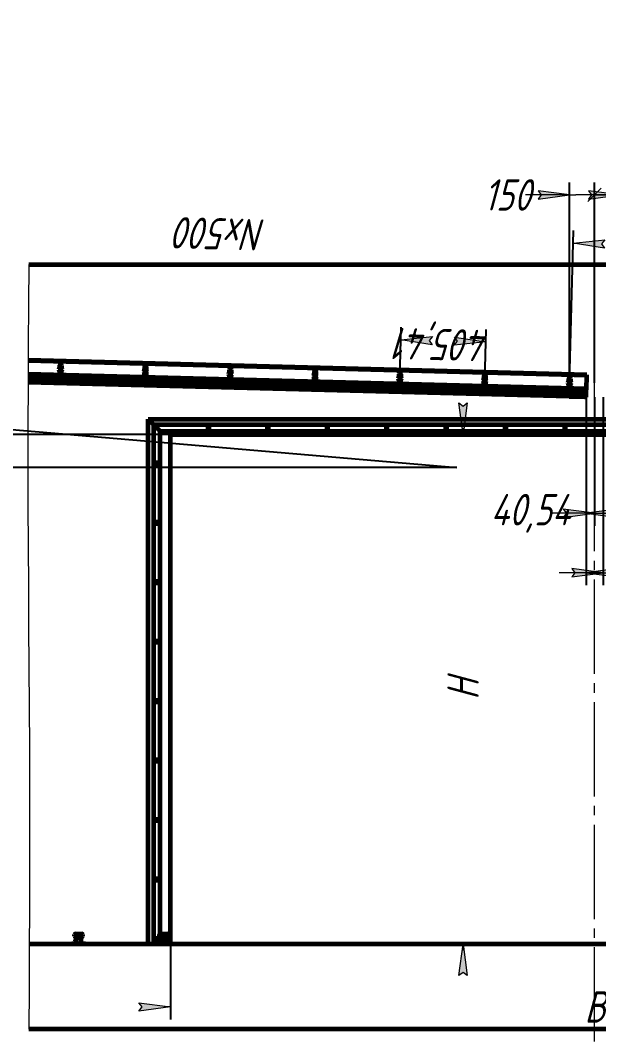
# Model space of a CAD drawing. Header units: millimetres. Extents: x 0 to 3360, y 0 to 297.
# Drawn here: x 1769.1 to 1861.2, y 134.5 to 297 of the extents above; entities that cross this region are included whole.
import ezdxf

# ---------------------------------------------------------------- set-up
doc = ezdxf.new("R2010")
doc.units = ezdxf.units.MM
for name, pattern in [('K5LT_AXLED', [19.5, 15, -1.5, 1.5, -1.5]), ('K5LT_BASIC', [0]), ('K5LT_THIN', [0]), ('K5LT_THIN_INCLUDED_TO_HATCHING', [0])]:
    doc.linetypes.add(name, pattern=pattern)
doc.layers.add('Системный слой', color=7, linetype='Continuous')
doc.styles.add('KDIMTEXTSTYLE', font='GOST_AU.SHX', dxfattribs={"width": 0.96, "oblique": 15, "height": 5})
doc.dimstyles.new('KDIMSTYLE (0.03)', dxfattribs={"dimtxt": 5, "dimasz": 1, "dimexe": 2, "dimexo": 0, "dimgap": 1, "dimtad": 1, "dimlfac": 30, "dimtxsty": 'KDIMTEXTSTYLE', "dimsah": 1, "dimcen": 0, "dimdle": 1, "dimadec": 0, "dimazin": 0, "dimtfac": 0.667, "dimtmove": 0, "dimatfit": 3, "dimfxl": 1, "dimtvp": 1, "dimtolj": 1, "dimtzin": 0, "dimarcsym": 0})

# ---------------------------------------------------------------- blocks, each defined once
blk = doc.blocks.new('U185')
at = {"layer": 'Системный слой', "color": 5, "linetype": 'K5LT_BASIC', "lineweight": 60, "true_color": 0x0000ff}
blk.add_line((1770.419866152117, 258.1681799899687), (1949.927438014243, 258.1681799899687), dxfattribs=at)
blk = doc.blocks.new('U186')
at = {"layer": 'Системный слой', "color": 5, "linetype": 'K5LT_BASIC', "lineweight": 60, "true_color": 0x0000ff}
blk.add_line((1949.927438011795, 136.5465583683471), (1770.419866149668, 136.5465583683471), dxfattribs=at)
blk = doc.blocks.new('U187')
at = {"layer": 'Системный слой', "color": 5, "linetype": 'K5LT_BASIC', "lineweight": 60, "true_color": 0x0000ff}
blk.add_line((1950.013787385015, 150.0600718818606), (1770.506215522889, 150.0600718818606), dxfattribs=at)
blk = doc.blocks.new('U188')
at = {"layer": 'Системный слой', "color": 5, "linetype": 'K5LT_BASIC', "lineweight": 60, "true_color": 0x0000ff}
for p, q in [((1765.328347858392, 243.556484223822), (1743.792208711975, 244.1204278744132)), ((1859.267469501818, 240.4913373669124), (1770.324883161978, 242.8203809569681))]:
    blk.add_line(p, q, dxfattribs=at)
blk = doc.blocks.new('U189')
at = {"layer": 'Системный слой', "color": 5, "linetype": 'K5LT_BASIC', "lineweight": 60, "true_color": 0x0000ff}
for p, q in [((1765.328856813998, 243.6646160631062), (1743.795038652333, 244.2284989365727)), ((1859.270299442176, 240.599408429072), (1770.325392117584, 242.9285127962523))]:
    blk.add_line(p, q, dxfattribs=at)
blk = doc.blocks.new('U190')
at = {"layer": 'Системный слой', "color": 5, "linetype": 'K5LT_BASIC', "lineweight": 60, "true_color": 0x0000ff}
for p, q in [((1765.315242251531, 240.7720893622544), (1743.719337747767, 241.3375980238057)), ((1859.19459853761, 237.7085075163048), (1770.311777555117, 240.0359860954005))]:
    blk.add_line(p, q, dxfattribs=at)
blk = doc.blocks.new('U191')
at = {"layer": 'Системный слой', "color": 5, "linetype": 'K5LT_BASIC', "lineweight": 60, "true_color": 0x0000ff}
for p, q in [((1765.31842322407, 241.4479133577805), (1743.737024875002, 242.0130421623026)), ((1859.212285664845, 238.3839516548018), (1770.314958527656, 240.7118100909266))]:
    blk.add_line(p, q, dxfattribs=at)
blk = doc.blocks.new('U192')
at = {"layer": 'Системный слой', "color": 5, "linetype": 'K5LT_BASIC', "lineweight": 60, "true_color": 0x0000ff}
for p, q in [((1765.312315756795, 240.1503312863704), (1743.70306559071, 240.7161894163884)), ((1856.476549826566, 237.1578474178277), (1770.308851060381, 239.4142280195164))]:
    blk.add_line(p, q, dxfattribs=at)
blk = doc.blocks.new('U201')
at = {"layer": 'Системный слой', "color": 5, "linetype": 'K5LT_BASIC', "lineweight": 60, "true_color": 0x0000ff}
for start, end in [(0, 180), (180, 0)]:
    blk.add_arc((1802.497971296503, 240.7477477225921), 0.2851351351351352, start, end, dxfattribs=at)
blk = doc.blocks.new('U202')
at = {"layer": 'Системный слой', "color": 5, "linetype": 'K5LT_BASIC', "lineweight": 60, "true_color": 0x0000ff}
for start, end in [(0, 180), (180, 0)]:
    blk.add_arc((1802.497971296503, 240.7477477225921), 0.1131919238851351, start, end, dxfattribs=at)
blk = doc.blocks.new('U203')
at = {"layer": 'Системный слой', "color": 5, "linetype": 'K5LT_BASIC', "lineweight": 60, "true_color": 0x0000ff}
for start, end in [(0, 180), (180, 0)]:
    blk.add_arc((1802.497971296503, 240.7477477225921), 0.2027027027027027, start, end, dxfattribs=at)
blk = doc.blocks.new('U204')
at = {"layer": 'Системный слой', "color": 5, "linetype": 'K5LT_BASIC', "lineweight": 60, "true_color": 0x0000ff}
for start, end in [(0, 180), (180, 0)]:
    blk.add_arc((1802.497971296503, 240.7477477225921), 0.145945945945946, start, end, dxfattribs=at)
blk = doc.blocks.new('U200')
at = {"layer": 'Системный слой', "color": 30, "linetype": 'K5LT_AXLED', "lineweight": 18, "true_color": 0xff8000}
for p, q in [((1802.131880573437, 240.7573341455535), (1802.864062019568, 240.7381612996307)), ((1802.488384873541, 240.3816569995266), (1802.507557719464, 241.1138384456573))]:
    blk.add_line(p, q, dxfattribs=at)
at = {"layer": 'Системный слой', "color": 5, "linetype": 'K5LT_BASIC', "lineweight": 60, "true_color": 0x0000ff}
for p, q in [((1802.263990583392, 240.7538747231943), (1802.386287078118, 240.9534444644423)), ((1802.375674801777, 240.5481779813441), (1802.263990583392, 240.7538747231942)), ((1802.609655514887, 240.5420509807419), (1802.375674801777, 240.5481779813441)), ((1802.386287078118, 240.9534444644423), (1802.620267791228, 240.9473174638401)), ((1802.731952009613, 240.7416207219899), (1802.609655514887, 240.5420509807419)), ((1802.620267791228, 240.9473174638401), (1802.731952009613, 240.7416207219899))]:
    blk.add_line(p, q, dxfattribs=at)
at = {"layer": 'Системный слой', "color": 7, "linetype": 'K5LT_THIN', "lineweight": 18}
blk.add_arc((1802.497971296503, 240.7477477225921), 0.1351351351351351, 176.5000000000016, 86.49999999999636, dxfattribs=at)
at = {"layer": 'Системный слой'}
for name in ['U201', 'U203', 'U204', 'U202']:
    blk.add_blockref(name, (0, 0), dxfattribs=at)
blk = doc.blocks.new('U206')
at = {"layer": 'Системный слой', "color": 5, "linetype": 'K5LT_BASIC', "lineweight": 60, "true_color": 0x0000ff}
for start, end in [(0, 180), (180, 0)]:
    blk.add_arc((1816.006854066442, 240.3940051778911), 0.2851351351351352, start, end, dxfattribs=at)
blk = doc.blocks.new('U207')
at = {"layer": 'Системный слой', "color": 5, "linetype": 'K5LT_BASIC', "lineweight": 60, "true_color": 0x0000ff}
for start, end in [(0, 180), (180, 0)]:
    blk.add_arc((1816.006854066443, 240.3940051778911), 0.1131919238851351, start, end, dxfattribs=at)
blk = doc.blocks.new('U208')
at = {"layer": 'Системный слой', "color": 5, "linetype": 'K5LT_BASIC', "lineweight": 60, "true_color": 0x0000ff}
for start, end in [(0, 180), (180, 0)]:
    blk.add_arc((1816.006854066443, 240.3940051778911), 0.2027027027027027, start, end, dxfattribs=at)
blk = doc.blocks.new('U209')
at = {"layer": 'Системный слой', "color": 5, "linetype": 'K5LT_BASIC', "lineweight": 60, "true_color": 0x0000ff}
for start, end in [(0, 180), (180, 0)]:
    blk.add_arc((1816.006854066443, 240.3940051778911), 0.145945945945946, start, end, dxfattribs=at)
blk = doc.blocks.new('U205')
at = {"layer": 'Системный слой', "color": 5, "linetype": 'K5LT_BASIC', "lineweight": 60, "true_color": 0x0000ff}
for p, q in [((1815.772873353332, 240.4001321784933), (1815.895169848058, 240.5997019197414)), ((1815.895169848058, 240.5997019197414), (1816.129150561168, 240.5935749191391)), ((1816.129150561168, 240.5935749191391), (1816.240834779553, 240.3878781772889)), ((1815.884557571717, 240.1944354366431), (1815.772873353332, 240.4001321784933)), ((1816.118538284827, 240.1883084360408), (1815.884557571717, 240.1944354366431)), ((1816.240834779553, 240.3878781772889), (1816.118538284827, 240.1883084360408))]:
    blk.add_line(p, q, dxfattribs=at)
at = {"layer": 'Системный слой', "color": 30, "linetype": 'K5LT_AXLED', "lineweight": 18, "true_color": 0xff8000}
for p, q in [((1815.997267643481, 240.0279144548257), (1816.016440489404, 240.7600959009564)), ((1815.640763343377, 240.4035916008525), (1816.372944789508, 240.3844187549296))]:
    blk.add_line(p, q, dxfattribs=at)
at = {"layer": 'Системный слой', "color": 7, "linetype": 'K5LT_THIN', "lineweight": 18}
blk.add_arc((1816.006854066443, 240.3940051778911), 0.1351351351351351, 176.5000000000016, 86.49999999999636, dxfattribs=at)
at = {"layer": 'Системный слой'}
for name in ['U206', 'U208', 'U209', 'U207']:
    blk.add_blockref(name, (0, 0), dxfattribs=at)
blk = doc.blocks.new('U211')
at = {"layer": 'Системный слой', "color": 5, "linetype": 'K5LT_BASIC', "lineweight": 60, "true_color": 0x0000ff}
for start, end in [(0, 180), (180, 0)]:
    blk.add_arc((1829.515736836383, 240.0402626331901), 0.2851351351351352, start, end, dxfattribs=at)
blk = doc.blocks.new('U212')
at = {"layer": 'Системный слой', "color": 5, "linetype": 'K5LT_BASIC', "lineweight": 60, "true_color": 0x0000ff}
for start, end in [(0, 180), (180, 0)]:
    blk.add_arc((1829.515736836383, 240.0402626331901), 0.1131919238851351, start, end, dxfattribs=at)
blk = doc.blocks.new('U213')
at = {"layer": 'Системный слой', "color": 5, "linetype": 'K5LT_BASIC', "lineweight": 60, "true_color": 0x0000ff}
for start, end in [(0, 180), (180, 0)]:
    blk.add_arc((1829.515736836383, 240.0402626331901), 0.2027027027027027, start, end, dxfattribs=at)
blk = doc.blocks.new('U214')
at = {"layer": 'Системный слой', "color": 5, "linetype": 'K5LT_BASIC', "lineweight": 60, "true_color": 0x0000ff}
for start, end in [(0, 180), (180, 0)]:
    blk.add_arc((1829.515736836383, 240.0402626331901), 0.145945945945946, start, end, dxfattribs=at)
blk = doc.blocks.new('U210')
at = {"layer": 'Системный слой', "color": 30, "linetype": 'K5LT_AXLED', "lineweight": 18, "true_color": 0xff8000}
for p, q in [((1829.149646113317, 240.0498490561515), (1829.881827559448, 240.0306762102287)), ((1829.506150413421, 239.6741719101247), (1829.525323259344, 240.4063533562553))]:
    blk.add_line(p, q, dxfattribs=at)
at = {"layer": 'Системный слой', "color": 5, "linetype": 'K5LT_BASIC', "lineweight": 60, "true_color": 0x0000ff}
for p, q in [((1829.281756123272, 240.0463896337923), (1829.404052617998, 240.2459593750403)), ((1829.393440341657, 239.8406928919421), (1829.281756123272, 240.0463896337923)), ((1829.627421054767, 239.8345658913399), (1829.393440341657, 239.8406928919421)), ((1829.404052617998, 240.2459593750403), (1829.638033331108, 240.2398323744382)), ((1829.749717549493, 240.0341356325879), (1829.627421054767, 239.8345658913398)), ((1829.638033331108, 240.2398323744382), (1829.749717549493, 240.034135632588))]:
    blk.add_line(p, q, dxfattribs=at)
at = {"layer": 'Системный слой', "color": 7, "linetype": 'K5LT_THIN', "lineweight": 18}
blk.add_arc((1829.515736836383, 240.0402626331901), 0.1351351351351351, 176.5000000000016, 86.49999999999636, dxfattribs=at)
at = {"layer": 'Системный слой'}
for name in ['U211', 'U213', 'U214', 'U212']:
    blk.add_blockref(name, (0, 0), dxfattribs=at)
blk = doc.blocks.new('U216')
at = {"layer": 'Системный слой', "color": 5, "linetype": 'K5LT_BASIC', "lineweight": 60, "true_color": 0x0000ff}
for start, end in [(0, 180), (180, 0)]:
    blk.add_arc((1843.024619606323, 239.6865200884892), 0.2851351351351352, start, end, dxfattribs=at)
blk = doc.blocks.new('U217')
at = {"layer": 'Системный слой', "color": 5, "linetype": 'K5LT_BASIC', "lineweight": 60, "true_color": 0x0000ff}
for start, end in [(0, 180), (180, 0)]:
    blk.add_arc((1843.024619606323, 239.6865200884892), 0.1131919238851351, start, end, dxfattribs=at)
blk = doc.blocks.new('U218')
at = {"layer": 'Системный слой', "color": 5, "linetype": 'K5LT_BASIC', "lineweight": 60, "true_color": 0x0000ff}
for start, end in [(0, 180), (180, 0)]:
    blk.add_arc((1843.024619606323, 239.6865200884892), 0.2027027027027027, start, end, dxfattribs=at)
blk = doc.blocks.new('U219')
at = {"layer": 'Системный слой', "color": 5, "linetype": 'K5LT_BASIC', "lineweight": 60, "true_color": 0x0000ff}
for start, end in [(0, 180), (180, 0)]:
    blk.add_arc((1843.024619606323, 239.6865200884892), 0.145945945945946, start, end, dxfattribs=at)
blk = doc.blocks.new('U215')
at = {"layer": 'Системный слой', "color": 30, "linetype": 'K5LT_AXLED', "lineweight": 18, "true_color": 0xff8000}
for p, q in [((1842.658528883257, 239.6961065114505), (1843.390710329388, 239.6769336655278)), ((1843.015033183361, 239.3204293654236), (1843.034206029284, 240.0526108115544))]:
    blk.add_line(p, q, dxfattribs=at)
at = {"layer": 'Системный слой', "color": 5, "linetype": 'K5LT_BASIC', "lineweight": 60, "true_color": 0x0000ff}
for p, q in [((1842.790638893212, 239.6926470890913), (1842.912935387938, 239.8922168303394)), ((1842.902323111597, 239.4869503472411), (1842.790638893212, 239.6926470890913)), ((1843.136303824707, 239.4808233466389), (1842.902323111597, 239.4869503472411)), ((1842.912935387938, 239.8922168303394), (1843.146916101048, 239.8860898297371)), ((1843.258600319433, 239.6803930878869), (1843.136303824707, 239.4808233466388)), ((1843.146916101048, 239.8860898297371), (1843.258600319433, 239.680393087887))]:
    blk.add_line(p, q, dxfattribs=at)
at = {"layer": 'Системный слой', "color": 7, "linetype": 'K5LT_THIN', "lineweight": 18}
blk.add_arc((1843.024619606323, 239.6865200884891), 0.1351351351351351, 176.5000000000016, 86.49999999999636, dxfattribs=at)
at = {"layer": 'Системный слой'}
for name in ['U216', 'U218', 'U219', 'U217']:
    blk.add_blockref(name, (0, 0), dxfattribs=at)
blk = doc.blocks.new('U221')
at = {"layer": 'Системный слой', "color": 5, "linetype": 'K5LT_BASIC', "lineweight": 60, "true_color": 0x0000ff}
for start, end in [(0, 180), (180, 0)]:
    blk.add_arc((1856.533502376263, 239.3327775437882), 0.2851351351351352, start, end, dxfattribs=at)
blk = doc.blocks.new('U222')
at = {"layer": 'Системный слой', "color": 5, "linetype": 'K5LT_BASIC', "lineweight": 60, "true_color": 0x0000ff}
for start, end in [(0, 180), (180, 0)]:
    blk.add_arc((1856.533502376263, 239.3327775437882), 0.1131919238851351, start, end, dxfattribs=at)
blk = doc.blocks.new('U223')
at = {"layer": 'Системный слой', "color": 5, "linetype": 'K5LT_BASIC', "lineweight": 60, "true_color": 0x0000ff}
for start, end in [(0, 180), (180, 0)]:
    blk.add_arc((1856.533502376263, 239.3327775437882), 0.2027027027027027, start, end, dxfattribs=at)
blk = doc.blocks.new('U224')
at = {"layer": 'Системный слой', "color": 5, "linetype": 'K5LT_BASIC', "lineweight": 60, "true_color": 0x0000ff}
for start, end in [(0, 180), (180, 0)]:
    blk.add_arc((1856.533502376262, 239.3327775437882), 0.145945945945946, start, end, dxfattribs=at)
blk = doc.blocks.new('U220')
at = {"layer": 'Системный слой', "color": 30, "linetype": 'K5LT_AXLED', "lineweight": 18, "true_color": 0xff8000}
for p, q in [((1856.167411653197, 239.3423639667495), (1856.899593099328, 239.3231911208268)), ((1856.523915953301, 238.9666868207227), (1856.543088799224, 239.6988682668534))]:
    blk.add_line(p, q, dxfattribs=at)
at = {"layer": 'Системный слой', "color": 5, "linetype": 'K5LT_BASIC', "lineweight": 60, "true_color": 0x0000ff}
for p, q in [((1856.299521663152, 239.3389045443903), (1856.421818157878, 239.5384742856384)), ((1856.411205881537, 239.1332078025402), (1856.299521663152, 239.3389045443903)), ((1856.645186594647, 239.1270808019379), (1856.411205881537, 239.1332078025401)), ((1856.421818157878, 239.5384742856383), (1856.655798870988, 239.5323472850361)), ((1856.767483089373, 239.326650543186), (1856.645186594647, 239.127080801938)), ((1856.655798870988, 239.5323472850361), (1856.767483089373, 239.3266505431859))]:
    blk.add_line(p, q, dxfattribs=at)
at = {"layer": 'Системный слой', "color": 7, "linetype": 'K5LT_THIN', "lineweight": 18}
blk.add_arc((1856.533502376263, 239.3327775437882), 0.1351351351351351, 176.5000000000016, 86.49999999999636, dxfattribs=at)
at = {"layer": 'Системный слой'}
for name in ['U221', 'U223', 'U224', 'U222']:
    blk.add_blockref(name, (0, 0), dxfattribs=at)
blk = doc.blocks.new('U226')
at = {"layer": 'Системный слой', "color": 5, "linetype": 'K5LT_BASIC', "lineweight": 60, "true_color": 0x0000ff}
for start, end in [(0, 180), (180, 0)]:
    blk.add_arc((1775.480205756623, 241.4552328119941), 0.2851351351351352, start, end, dxfattribs=at)
blk = doc.blocks.new('U227')
at = {"layer": 'Системный слой', "color": 5, "linetype": 'K5LT_BASIC', "lineweight": 60, "true_color": 0x0000ff}
for start, end in [(0, 180), (180, 0)]:
    blk.add_arc((1775.480205756623, 241.4552328119941), 0.1131919238851351, start, end, dxfattribs=at)
blk = doc.blocks.new('U228')
at = {"layer": 'Системный слой', "color": 5, "linetype": 'K5LT_BASIC', "lineweight": 60, "true_color": 0x0000ff}
for start, end in [(0, 180), (180, 0)]:
    blk.add_arc((1775.480205756623, 241.4552328119941), 0.2027027027027027, start, end, dxfattribs=at)
blk = doc.blocks.new('U229')
at = {"layer": 'Системный слой', "color": 5, "linetype": 'K5LT_BASIC', "lineweight": 60, "true_color": 0x0000ff}
for start, end in [(0, 180), (180, 0)]:
    blk.add_arc((1775.480205756623, 241.4552328119941), 0.145945945945946, start, end, dxfattribs=at)
blk = doc.blocks.new('U225')
at = {"layer": 'Системный слой', "color": 30, "linetype": 'K5LT_AXLED', "lineweight": 18, "true_color": 0xff8000}
for p, q in [((1775.114115033557, 241.4648192349555), (1775.846296479688, 241.4456463890328)), ((1775.470619333661, 241.0891420889286), (1775.489792179584, 241.8213235350594))]:
    blk.add_line(p, q, dxfattribs=at)
at = {"layer": 'Системный слой', "color": 5, "linetype": 'K5LT_BASIC', "lineweight": 60, "true_color": 0x0000ff}
for p, q in [((1775.246225043513, 241.4613598125962), (1775.368521538238, 241.6609295538442)), ((1775.357909261897, 241.2556630707461), (1775.246225043512, 241.4613598125962)), ((1775.591889975007, 241.2495360701439), (1775.357909261897, 241.2556630707461)), ((1775.368521538238, 241.6609295538443), (1775.602502251348, 241.6548025532421)), ((1775.714186469733, 241.4491058113919), (1775.591889975007, 241.2495360701439)), ((1775.602502251348, 241.654802553242), (1775.714186469733, 241.4491058113919))]:
    blk.add_line(p, q, dxfattribs=at)
at = {"layer": 'Системный слой', "color": 7, "linetype": 'K5LT_THIN', "lineweight": 18}
blk.add_arc((1775.480205756623, 241.4552328119941), 0.1351351351351351, 176.5000000000016, 86.49999999999636, dxfattribs=at)
at = {"layer": 'Системный слой'}
for name in ['U226', 'U228', 'U229', 'U227']:
    blk.add_blockref(name, (0, 0), dxfattribs=at)
blk = doc.blocks.new('U231')
at = {"layer": 'Системный слой', "color": 5, "linetype": 'K5LT_BASIC', "lineweight": 60, "true_color": 0x0000ff}
for start, end in [(0, 180), (180, 0)]:
    blk.add_arc((1788.989088526563, 241.101490267293), 0.2851351351351352, start, end, dxfattribs=at)
blk = doc.blocks.new('U232')
at = {"layer": 'Системный слой', "color": 5, "linetype": 'K5LT_BASIC', "lineweight": 60, "true_color": 0x0000ff}
for start, end in [(0, 180), (180, 0)]:
    blk.add_arc((1788.989088526563, 241.101490267293), 0.1131919238851351, start, end, dxfattribs=at)
blk = doc.blocks.new('U233')
at = {"layer": 'Системный слой', "color": 5, "linetype": 'K5LT_BASIC', "lineweight": 60, "true_color": 0x0000ff}
for start, end in [(0, 180), (180, 0)]:
    blk.add_arc((1788.989088526563, 241.101490267293), 0.2027027027027027, start, end, dxfattribs=at)
blk = doc.blocks.new('U234')
at = {"layer": 'Системный слой', "color": 5, "linetype": 'K5LT_BASIC', "lineweight": 60, "true_color": 0x0000ff}
for start, end in [(0, 180), (180, 0)]:
    blk.add_arc((1788.989088526563, 241.101490267293), 0.145945945945946, start, end, dxfattribs=at)
blk = doc.blocks.new('U230')
at = {"layer": 'Системный слой', "color": 30, "linetype": 'K5LT_AXLED', "lineweight": 18, "true_color": 0xff8000}
for p, q in [((1788.622997803497, 241.1110766902545), (1789.355179249628, 241.0919038443317)), ((1788.979502103601, 240.7353995442276), (1788.998674949524, 241.4675809903584))]:
    blk.add_line(p, q, dxfattribs=at)
at = {"layer": 'Системный слой', "color": 5, "linetype": 'K5LT_BASIC', "lineweight": 60, "true_color": 0x0000ff}
for p, q in [((1788.755107813452, 241.1076172678953), (1788.877404308178, 241.3071870091434)), ((1788.866792031837, 240.9019205260451), (1788.755107813452, 241.1076172678953)), ((1789.100772744947, 240.8957935254429), (1788.866792031837, 240.901920526045)), ((1788.877404308178, 241.3071870091433), (1789.111385021288, 241.3010600085411)), ((1789.223069239673, 241.0953632666909), (1789.100772744947, 240.8957935254429)), ((1789.111385021288, 241.3010600085411), (1789.223069239673, 241.0953632666909))]:
    blk.add_line(p, q, dxfattribs=at)
at = {"layer": 'Системный слой', "color": 7, "linetype": 'K5LT_THIN', "lineweight": 18}
blk.add_arc((1788.989088526563, 241.101490267293), 0.1351351351351351, 176.5000000000016, 86.49999999999636, dxfattribs=at)
at = {"layer": 'Системный слой'}
for name in ['U231', 'U233', 'U234', 'U232']:
    blk.add_blockref(name, (0, 0), dxfattribs=at)
blk = doc.blocks.new('KDIMARROW_01')
at = {"layer": 'Системный слой'}
blk.add_hatch(color=0, dxfattribs=at).paths.add_polyline_path([(0, 0), (-5, 0.658262491226197), (-4.5, 5.51091059616309e-16), (-5, -0.6582624912261956)])
at = {"layer": 'Системный слой', "color": 0, "linetype": 'K5LT_THIN', "lineweight": 18}
for p, q in [((-4.5, 5.51091059616309e-16), (-5, 0.658262491226197)), ((-5, 0.658262491226197), (0, 0)), ((0, 0), (-5, -0.6582624912261956)), ((-5, -0.6582624912261956), (-4.5, 5.51091059616309e-16)), ((0, 0), (-1, 0))]:
    blk.add_line(p, q, dxfattribs=at)
blk = doc.blocks.new('KDIMARROW_02')
at = {"layer": 'Системный слой'}
blk.add_hatch(color=0, dxfattribs=at).paths.add_polyline_path([(4.5, -5.51091059616309e-16), (5, 0.6582624912261956), (0, 0), (5, -0.658262491226197)])
at = {"layer": 'Системный слой', "color": 0, "linetype": 'K5LT_THIN', "lineweight": 18}
for p, q in [((0, 0), (-1, 0)), ((5, 0.6582624912261956), (0, 0)), ((0, 0), (5, -0.658262491226197)), ((0, 0), (7, -8.572527594031472e-16)), ((4.5, -5.51091059616309e-16), (5, 0.6582624912261956)), ((5, -0.658262491226197), (4.5, -5.51091059616309e-16))]:
    blk.add_line(p, q, dxfattribs=at)
blk = doc.blocks.new('KDIMARROW_03')
at = {"layer": 'Системный слой', "color": 0, "linetype": 'K5LT_THIN', "lineweight": 18}
for p, q in [((-1.060500025749207, -1.060500025749206), (1.060500025749207, 1.060500025749206)), ((0, 0), (-1, 0)), ((0, 0), (2, -2.449293598294706e-16))]:
    blk.add_line(p, q, dxfattribs=at)
blk = doc.blocks.new('KDIMARROW_00')
at = {"layer": 'Системный слой', "color": 0, "linetype": 'K5LT_THIN', "lineweight": 18}
blk.add_line((0, 0), (-1, 0), dxfattribs=at)
blk = doc.blocks.new('U298')
at = {"layer": 'Системный слой', "color": 7, "linetype": 'K5LT_THIN_INCLUDED_TO_HATCHING', "lineweight": 18}
for p, q in [((1770.419866152117, 258.1681799899687), (1770.375987964106, 251.7670603479015)), ((1949.88355982623, 251.7670603477451), (1949.927438014243, 258.1681799899687)), ((1770.375987964106, 251.7670603479015), (1770.336864527153, 245.3659213490513)), ((1949.844436389278, 245.3659213488897), (1949.88355982623, 251.7670603477451)), ((1770.336864527153, 245.3659213490513), (1770.30673560674, 238.9647823502012)), ((1949.814307468865, 238.9647823500342), (1949.844436389278, 245.3659213488897)), ((1770.30673560674, 238.9647823502012), (1770.288866139921, 232.563643351351)), ((1949.796438002046, 232.5636433511788), (1949.814307468865, 238.9647823500342)), ((1770.288866139921, 232.563643351351), (1770.28519256131, 226.1625043525009)), ((1949.792764423436, 226.1625043523233), (1949.796438002046, 232.5636433511788)), ((1770.28519256131, 226.1625043525009), (1770.296112960277, 219.7613653536507)), ((1949.803684822403, 219.7613653534679), (1949.792764423436, 226.1625043523233)), ((1770.296112960277, 219.7613653536507), (1770.320443941773, 213.3602263548006)), ((1949.828015803899, 213.3602263546125), (1949.803684822403, 219.7613653534679)), ((1770.320443941773, 213.3602263548006), (1770.355548865586, 206.9590873559504)), ((1949.863120727713, 206.959087355757), (1949.828015803899, 213.3602263546125)), ((1770.355548865586, 206.9590873559504), (1770.397623567314, 200.5579483571003)), ((1949.905195429441, 200.5579483569015), (1949.863120727713, 206.959087355757)), ((1770.397623567314, 200.5579483571003), (1770.44210859873, 194.1568093582501)), ((1949.949680460856, 194.1568093580461), (1949.905195429441, 200.5579483569015)), ((1770.44210859873, 194.1568093582501), (1770.484183314902, 187.7556703594)), ((1949.991755177029, 187.7556703591906), (1949.949680460856, 194.1568093580461)), ((1770.484183314902, 187.7556703594), (1770.51928826604, 181.3545313605498)), ((1950.026860128166, 181.3545313603352), (1949.991755177029, 187.7556703591906)), ((1770.51928826604, 181.3545313605498), (1770.543619284777, 174.9533923616997)), ((1950.051191146903, 174.9533923614798), (1950.026860128166, 181.3545313603352)), ((1770.543619284777, 174.9533923616997), (1770.554539726868, 168.5522533628495)), ((1950.062111588994, 168.5522533626243), (1950.051191146903, 174.9533923614798)), ((1770.554539726868, 168.5522533628495), (1770.550866192591, 162.1511143639994)), ((1950.058438054716, 162.1511143637688), (1950.062111588994, 168.5522533626243)), ((1770.550866192591, 162.1511143639994), (1770.53299676651, 155.7499753651492)), ((1950.040568628636, 155.7499753649134), (1950.058438054716, 162.1511143637688)), ((1770.53299676651, 155.7499753651492), (1770.502867878826, 149.3488363662991)), ((1950.010439740951, 149.348836366058), (1950.040568628636, 155.7499753649134)), ((1770.502867878826, 149.3488363662991), (1770.463744463046, 142.9476973674489)), ((1949.971316325171, 142.9476973672025), (1950.010439740951, 149.348836366058)), ((1770.463744463046, 142.9476973674489), (1770.41986614967, 136.5465583685988)), ((1949.927438011795, 136.546558368347), (1949.971316325171, 142.9476973672025))]:
    blk.add_line(p, q, dxfattribs=at)

msp = doc.modelspace()

# ---------------------------------------------------------------- linework, layer by layer
at = {"layer": 'Системный слой', "color": 5, "linetype": 'K5LT_BASIC', "lineweight": 60, "true_color": 0x0000ff}
for p, q in [((1775.322277407849, 242.1352756035722), (1775.310469328459, 241.6843432444118)), ((1775.661700280477, 241.6751459382494), (1775.673508359867, 242.12607829741)), ((1775.298711232769, 241.2353196857385), (1775.286903153379, 240.7843873265783)), ((1775.638134105397, 240.7751900204159), (1775.649942184787, 241.2261223795765)), ((1788.807594002709, 240.8815771410374), (1788.795785923319, 240.4306447818772)), ((1788.831160177789, 241.7815330588712), (1788.819352098399, 241.3306006997109)), ((1789.147016875337, 240.4214474757149), (1789.158824954727, 240.8723798348756)), ((1789.170583050417, 241.3214033935483), (1789.182391129807, 241.7723357527089)), ((1802.316476772648, 240.5278345963365), (1802.304668693258, 240.0769022371762)), ((1802.340042947729, 241.4277905141702), (1802.328234868339, 240.9768581550099)), ((1802.655899645277, 240.067704931014), (1802.667707724667, 240.5186372901746)), ((1802.679465820357, 240.9676608488473), (1802.691273899747, 241.418593208008)), ((1815.848925717669, 241.0740479694692), (1815.837117638279, 240.6231156103088)), ((1816.188348590297, 240.6139183041464), (1816.200156669687, 241.0648506633069)), ((1829.357808487609, 240.7203054247682), (1829.346000408219, 240.2693730656079)), ((1829.697231360237, 240.2601757594454), (1829.709039439627, 240.7111081186059)), ((1859.264639561461, 240.3832663047529), (1859.267469501818, 240.4913373669124)), ((1859.267469501818, 240.4913373669124), (1859.270299442176, 240.599408429072)), ((1815.825359542589, 240.1740920516355), (1815.813551463199, 239.7231596924751)), ((1816.164782415217, 239.713962386313), (1816.176590494607, 240.1648947454735)), ((1829.334242312529, 239.8203495069345), (1829.322434233139, 239.3694171477742)), ((1829.673665185157, 239.360219841612), (1829.685473264547, 239.8111522007726)), ((1842.843125082468, 239.4666069622336), (1842.831317003079, 239.0156746030733)), ((1842.866691257549, 240.3665628800672), (1842.854883178159, 239.9156305209068)), ((1843.182547955097, 239.006477296911), (1843.194356034487, 239.4574096560717)), ((1843.206114130177, 239.9064332147444), (1843.217922209567, 240.357365573905)), ((1856.352007852408, 239.1128644175326), (1856.340199773018, 238.6619320583722)), ((1856.375574027488, 240.0128203353662), (1856.363765948098, 239.5618879762059)), ((1856.691430725037, 238.65273475221), (1856.703238804427, 239.1036671113706)), ((1856.714996900117, 239.5526906700435), (1856.726804979507, 240.003623029204)), ((1859.212285664845, 238.3839516548018), (1859.264639561461, 240.3832663047529)), ((1859.178326380554, 237.0870989088876), (1859.183986261269, 237.3032410332066)), ((1859.183986261269, 237.3032410332066), (1859.19459853761, 237.7085075163048)), ((1859.19459853761, 237.7085075163048), (1859.203442101227, 238.0462295855533)), ((1859.203442101227, 238.0462295855533), (1859.212285664845, 238.3839516548018)), ((1856.476549826566, 237.1578474178277), (1856.638656419805, 237.1536025072913)), ((1856.638656419805, 237.1536025072913), (1859.016219787315, 237.0913438194241)), ((1859.016219787315, 237.0913438194242), (1859.178326380554, 237.0870989088876)), ((1789.448596650808, 233.5735853953739), (1931.610758813003, 233.5735853953746)), ((1789.448596650824, 150.0600718818604), (1789.448596650808, 233.5735853953739)), ((1789.448596650809, 233.5735853953739), (1791.340488542701, 231.6816935046657)), ((1790.313461515673, 232.7087205310502), (1930.745893947264, 232.7087205301772)), ((1790.313461515689, 150.0600718818606), (1790.313461515673, 232.7087205310502)), ((1798.948596650824, 232.343855665638), (1798.948596650824, 231.9925043142867)), ((1799.137785840013, 231.9925043142867), (1799.137785840013, 232.343855665638)), ((1808.408056110283, 232.3438556656388), (1808.408056110283, 231.9925043142874)), ((1808.597245299473, 231.9925043142874), (1808.597245299473, 232.3438556656388)), ((1817.867515569743, 232.3438556656396), (1817.867515569743, 231.9925043142882)), ((1818.056704758932, 231.9925043142882), (1818.056704758932, 232.3438556656396)), ((1827.326975029202, 232.3438556656404), (1827.326975029202, 231.9925043142891)), ((1827.516164218392, 231.9925043142891), (1827.516164218392, 232.3438556656404)), ((1836.786434488662, 232.3438556656412), (1836.786434488662, 231.9925043142899)), ((1836.975623677851, 231.9925043142899), (1836.975623677851, 232.3438556656412)), ((1846.245893948122, 232.343855665642), (1846.245893948122, 231.9925043142906)), ((1846.435083137311, 231.9925043142906), (1846.435083137311, 232.343855665642)), ((1855.705353407581, 232.3438556656429), (1855.705353407581, 231.9925043142915)), ((1855.89454259677, 231.9925043142915), (1855.89454259677, 232.3438556656429)), ((1791.340488542701, 231.6816935046657), (1929.718866919205, 231.6816935027607)), ((1791.340488542716, 151.6952070169957), (1791.340488542701, 231.6816935046657)), ((1792.962110164337, 150.1681799899687), (1792.962110164337, 231.1411529629416)), ((1792.962110164337, 231.1411529629416), (1928.097245299473, 231.1411529629416)), ((1791.029677731891, 226.6411529629418), (1790.678326380539, 226.6411529629418)), ((1790.678326380539, 226.4519637737525), (1791.029677731891, 226.4519637737525)), ((1791.029677731892, 217.1816935034824), (1790.678326380541, 217.1816935034823)), ((1790.678326380541, 216.992504314293), (1791.029677731893, 216.9925043142931)), ((1791.029677731894, 207.7222340440229), (1790.678326380543, 207.7222340440228)), ((1790.678326380543, 207.5330448548335), (1791.029677731894, 207.5330448548336)), ((1791.029677731896, 198.2627745845635), (1790.678326380545, 198.2627745845634)), ((1790.678326380545, 198.0735853953741), (1791.029677731896, 198.0735853953742)), ((1791.029677731898, 188.803315125104), (1790.678326380546, 188.8033151251039)), ((1790.678326380546, 188.6141259359146), (1791.029677731898, 188.6141259359147)), ((1791.0296777319, 179.3438556656446), (1790.678326380548, 179.3438556656445)), ((1790.678326380548, 179.1546664764552), (1791.0296777319, 179.1546664764553)), ((1791.029677731901, 169.884396206185), (1790.67832638055, 169.8843962061849)), ((1790.67832638055, 169.6952070169957), (1791.029677731902, 169.6952070169958)), ((1791.029677731903, 160.4249367467255), (1790.678326380552, 160.4249367467255)), ((1790.678326380552, 160.2357475575363), (1791.029677731903, 160.2357475575363)), ((1777.718866921094, 151.3168286386173), (1777.718866921094, 151.6006124224011)), ((1777.813461515689, 151.6952070169957), (1778.921569623797, 151.6952070169957)), ((1777.813461515689, 151.2222340440227), (1778.921569623797, 151.2222340440227)), ((1777.989137191365, 151.1141259359146), (1778.745893948121, 151.1141259359146)), ((1777.989137191365, 150.7222340440227), (1777.989137191365, 151.1141259359146)), ((1778.110758812986, 151.2222340440227), (1778.110758812986, 151.1141259359146)), ((1778.6242723265, 151.2222340440227), (1778.6242723265, 151.1141259359146)), ((1778.745893948121, 150.1681799899687), (1778.745893948121, 151.1141259359146)), ((1779.016164218392, 151.3168286386173), (1779.016164218392, 151.6006124224011)), ((1791.232380434608, 151.3168286386173), (1791.232380434608, 151.6006124224011)), ((1791.326975029202, 151.6952070169957), (1792.435083137311, 151.6952070169957)), ((1791.326975029202, 151.2222340440227), (1792.435083137311, 151.2222340440227)), ((1791.340488542716, 150.7222340440227), (1791.340488542716, 151.2222340440227)), ((1791.502650704878, 151.1141259359146), (1792.259407461635, 151.1141259359146)), ((1791.502650704878, 150.7222340440227), (1791.502650704878, 151.1141259359146)), ((1791.6242723265, 151.2222340440227), (1791.6242723265, 151.1141259359146)), ((1792.137785840013, 151.2222340440227), (1792.137785840013, 151.1141259359146)), ((1792.259407461635, 150.1681799899687), (1792.259407461635, 151.1141259359146)), ((1792.529677731905, 151.3168286386173), (1792.529677731905, 151.6006124224011)), ((1777.286434488662, 150.1681799899687), (1779.448596650824, 150.1681799899687)), ((1777.286434488662, 150.0600718818606), (1777.286434488662, 150.1681799899687)), ((1777.786434488662, 150.7076052365262), (1777.801063296134, 150.7222340440227)), ((1777.786434488662, 150.7076052365262), (1777.786434488662, 150.6911597899488)), ((1777.786434488662, 150.6911597899488), (1777.801063296134, 150.7001325432953)), ((1777.786434488662, 150.6911597899488), (1777.786434488662, 150.6695966510078)), ((1777.786434488662, 150.6695966510078), (1777.801063296134, 150.6785694043542)), ((1777.786434488662, 150.6695966510078), (1777.786434488662, 150.5747006893571)), ((1777.786434488662, 150.5747006893571), (1777.801063296134, 150.5600718818606)), ((1777.801063296134, 150.7222340440227), (1777.801063296134, 150.7001325432953)), ((1777.801063296134, 150.7222340440227), (1777.989137191365, 150.7222340440227)), ((1777.801063296134, 150.7001325432953), (1777.840488542716, 150.7001325432953)), ((1777.801063296134, 150.6785694043542), (1777.801063296134, 150.5764635461183)), ((1777.801063296134, 150.6785694043542), (1777.840488542716, 150.6785694043542)), ((1777.801063296134, 150.5764635461182), (1777.801063296134, 150.5600718818605)), ((1777.801063296134, 150.5600718818606), (1777.989137191365, 150.5600718818606)), ((1777.840488542716, 150.7001325432953), (1777.840488542716, 150.6785694043542)), ((1777.989137191365, 150.5600718818606), (1777.989137191365, 150.7222340440227)), ((1777.989137191365, 150.1681799899687), (1777.989137191365, 150.5600718818606)), ((1779.448596650824, 150.0600718818606), (1779.448596650824, 150.1681799899687)), ((1791.029677731905, 150.9654772872661), (1790.678326380554, 150.965477287266)), ((1790.678326380554, 150.7762880980768), (1791.029677731905, 150.7762880980769)), ((1790.799948002175, 150.1681799899687), (1792.962110164338, 150.1681799899687)), ((1790.799948002175, 150.0600718818606), (1790.799948002175, 150.1681799899687)), ((1791.299948002175, 150.7076052365262), (1791.314576809647, 150.7222340440227)), ((1791.299948002175, 150.7076052365262), (1791.299948002175, 150.6911597899488)), ((1791.299948002175, 150.6911597899488), (1791.314576809647, 150.7001325432953)), ((1791.299948002175, 150.6911597899488), (1791.299948002175, 150.6695966510078)), ((1791.299948002175, 150.6695966510078), (1791.314576809647, 150.6785694043542)), ((1791.299948002175, 150.6695966510078), (1791.299948002175, 150.5747006893571)), ((1791.299948002175, 150.5747006893571), (1791.314576809647, 150.5600718818606)), ((1791.314576809647, 150.7222340440227), (1791.314576809647, 150.7001325432953)), ((1791.314576809647, 150.7222340440227), (1791.502650704878, 150.7222340440227)), ((1791.314576809647, 150.7001325432953), (1791.35400205623, 150.7001325432953)), ((1791.314576809647, 150.6785694043542), (1791.314576809647, 150.5764635461183)), ((1791.314576809647, 150.6785694043542), (1791.35400205623, 150.6785694043542)), ((1791.314576809647, 150.5764635461182), (1791.314576809647, 150.5600718818605)), ((1791.314576809647, 150.5600718818606), (1791.502650704878, 150.5600718818606)), ((1791.340488542716, 150.1681799899687), (1791.340488542716, 150.5600718818606)), ((1791.35400205623, 150.7001325432953), (1791.35400205623, 150.6785694043542)), ((1791.502650704878, 150.5600718818606), (1791.502650704878, 150.7222340440227)), ((1791.502650704878, 150.1681799899687), (1791.502650704878, 150.5600718818606)), ((1792.962110164337, 150.0600718818606), (1792.962110164337, 150.1681799899687))]:
    msp.add_line(p, q, dxfattribs=at)
at = {"layer": 'Системный слой', "color": 30, "linetype": 'K5LT_AXLED', "lineweight": 18, "true_color": 0xff8000}
msp.add_line((1860.529677731905, 134.5465583683471), (1860.529677731905, 242.599408429072), dxfattribs=at)
at = {"layer": 'Системный слой', "color": 7, "linetype": 'K5LT_THIN', "lineweight": 18}
for p, q in [((1777.786434488662, 150.7076052365262), (1777.801063296134, 150.7076052365362)), ((1777.786434488662, 150.5747006893571), (1777.801063296134, 150.5747006893471)), ((1777.801063296134, 150.7076052365362), (1778.070218272446, 150.7076052365362)), ((1777.801063296134, 150.5747006893471), (1778.070218272446, 150.5747006893471)), ((1791.299948002175, 150.7076052365262), (1791.314576809647, 150.7076052365362)), ((1791.299948002175, 150.5747006893571), (1791.314576809647, 150.5747006893471)), ((1791.314576809647, 150.7076052365362), (1791.583731785959, 150.7076052365362)), ((1791.314576809647, 150.5747006893471), (1791.583731785959, 150.5747006893471))]:
    msp.add_line(p, q, dxfattribs=at)
at = {"layer": 'Системный слой', "color": 5, "linetype": 'K5LT_BASIC', "lineweight": 60, "true_color": 0x0000ff}
for centre, radius, start, end in [((1775.497892883858, 242.1306769504911), 0.1756756756756757, 358.5, 178.5000000000001), ((1775.462518629388, 240.7797886734971), 0.1756756756756757, 178.5, 358.5), ((1789.006775653798, 241.77693440579), 0.1756756756756757, 358.5, 178.5000000000001), ((1802.515658423738, 241.423191861089), 0.1756756756756757, 358.5, 178.5000000000001), ((1816.024541193678, 241.0694493163881), 0.1756756756756757, 358.5, 178.5000000000001), ((1829.533423963618, 240.7157067716871), 0.1756756756756757, 358.5, 178.5000000000001), ((1843.042306733558, 240.3619642269861), 0.1756756756756757, 358.5, 178.5000000000001), ((1788.971401399328, 240.4260461287961), 0.1756756756756757, 178.5, 358.5), ((1802.480284169268, 240.0723035840951), 0.1756756756756757, 178.5, 358.5), ((1815.989166939208, 239.7185610393941), 0.1756756756756757, 178.5, 358.5), ((1829.498049709148, 239.3648184946931), 0.1756756756756757, 178.5, 358.5), ((1843.006932479087, 239.0110759499921), 0.1756756756756757, 178.5, 358.5), ((1856.551189503498, 240.0082216822852), 0.1756756756756757, 358.5, 178.5000000000001), ((1856.515815249028, 238.6573334052912), 0.1756756756756757, 178.5, 358.5), ((1799.043191245418, 232.343855665638), 0.0945945945945946, 0, 180), ((1808.502650704878, 232.3438556656388), 0.0945945945945946, 0, 180), ((1817.962110164337, 232.3438556656396), 0.0945945945945946, 0, 180), ((1827.421569623797, 232.3438556656404), 0.0945945945945946, 0, 180), ((1836.881029083257, 232.3438556656412), 0.0945945945945946, 0, 180), ((1846.340488542716, 232.343855665642), 0.0945945945945946, 0, 180), ((1855.799948002176, 232.3438556656429), 0.0945945945945946, 0, 180), ((1799.043191245418, 231.9925043142867), 0.09459459459459457, 180, 0), ((1808.502650704878, 231.9925043142874), 0.09459459459459457, 180, 0), ((1817.962110164337, 231.9925043142882), 0.09459459459459457, 180, 0), ((1827.421569623797, 231.9925043142891), 0.09459459459459457, 180, 0), ((1836.881029083257, 231.9925043142899), 0.09459459459459457, 180, 0), ((1846.340488542716, 231.9925043142906), 0.09459459459459457, 180, 0), ((1855.799948002176, 231.9925043142915), 0.09459459459459457, 180, 0), ((1790.678326380539, 226.5465583683471), 0.0945945945945946, 90, 270), ((1791.029677731891, 226.5465583683472), 0.09459459459459457, 270, 90), ((1790.678326380541, 217.0870989088876), 0.0945945945945946, 90, 270), ((1791.029677731893, 217.0870989088878), 0.09459459459459457, 270, 90), ((1790.678326380543, 207.6276394494281), 0.0945945945945946, 90, 270), ((1791.029677731894, 207.6276394494283), 0.09459459459459457, 270, 90), ((1790.678326380545, 198.1681799899687), 0.0945945945945946, 90, 270), ((1791.029677731896, 198.1681799899689), 0.09459459459459457, 270, 90), ((1790.678326380546, 188.7087205305092), 0.0945945945945946, 90, 270), ((1791.029677731898, 188.7087205305094), 0.09459459459459457, 270, 90), ((1790.678326380548, 179.2492610710498), 0.0945945945945946, 90, 270), ((1791.0296777319, 179.24926107105), 0.09459459459459457, 270, 90), ((1790.67832638055, 169.7898016115903), 0.0945945945945946, 90, 270), ((1791.029677731901, 169.7898016115904), 0.09459459459459457, 270, 90), ((1790.678326380552, 160.3303421521308), 0.0945945945945946, 90, 270), ((1791.029677731903, 160.330342152131), 0.09459459459459457, 270, 90), ((1777.813461515689, 151.6006124224011), 0.0945945945945946, 90, 180), ((1777.813461515689, 151.3168286386173), 0.0945945945945946, 180, 270), ((1778.921569623797, 151.6006124224011), 0.0945945945945946, 0, 90), ((1778.921569623797, 151.3168286386173), 0.0945945945945946, 270, 0), ((1791.326975029202, 151.6006124224011), 0.0945945945945946, 90, 180), ((1791.326975029202, 151.3168286386173), 0.0945945945945946, 180, 270), ((1792.435083137311, 151.6006124224011), 0.0945945945945946, 0, 90), ((1792.435083137311, 151.3168286386173), 0.0945945945945946, 270, 0), ((1790.678326380554, 150.8708826926714), 0.0945945945945946, 90, 270), ((1791.029677731905, 150.8708826926715), 0.09459459459459457, 270, 90)]:
    msp.add_arc(centre, radius, start, end, dxfattribs=at)

# ---------------------------------------------------------------- block references
at = {"layer": 'Системный слой'}
for name in ['U185', 'U298', 'U188', 'U189', 'U192', 'U190', 'U191', 'U225', 'U230', 'U200', 'U205', 'U210', 'U215', 'U220', 'U187', 'U186']:
    msp.add_blockref(name, (0, 0), dxfattribs=at)

# ---------------------------------------------------------------- dimensions: what is measured, and where the dimension line sits
at = {"layer": 'Системный слой', "color": 7}
for base, p1, p2, location, text, override in [((1860.529677731905, 269.2392206595273), (1856.533502376263, 239.3327775437882), (1860.529677731905, 239.3327775437882), (1846.588606631939, 269.2392206595273), '\\H5.0;\\W0.965;\\Q15;\\H5.0;\\W0.965;\\Q15;\\Q15;150', {"dimexo": 0, "dimblk1": 'KDIMARROW_02', "dimblk2": 'KDIMARROW_00', "dimse1": 0, "dimse2": 0, "dimclrt": 7, "dimtolj": 1}), ((1860.529677731905, 269.2392206595273), (1864.525853087548, 239.3327775437882), (1860.529677731905, 239.3327775437882), (1874.470748831872, 269.2392206595273), '\\H5.0;\\W0.965;\\Q15;\\H5.0;\\W0.965;\\Q15;\\Q15;150', {"dimexo": 0, "dimblk1": 'KDIMARROW_02', "dimblk2": 'KDIMARROW_03', "dimse1": 0, "dimse2": 0, "dimclrt": 7, "dimtolj": 1}), ((1792.962110164337, 140.0600718818606), (1928.097245299473, 150.0600718818606), (1792.962110164337, 150.0600718818606), (1860.529677731905, 140.0600718818606), '\\H5.0;\\W0.965;\\Q15;\\H5.0;\\W0.965;\\Q15;\\Q15;В', {"dimexo": 0, "dimblk1": 'KDIMARROW_01', "dimblk2": 'KDIMARROW_01', "dimse1": 0, "dimse2": 0, "dimclrt": 7, "dimtolj": 1})]:
    msp.add_linear_dim(base=base, p1=p1, p2=p2, location=location, text=text, dimstyle='KDIMSTYLE (0.03)', override=override, dxfattribs=at).render()
for base, p1, p2, angle, location, text in [((1857.115984333889, 261.5768660738818), (1744.558789017934, 242.8702029907981), (1856.533502376262, 239.332777543788), 178.4999999999993, (1801.120708382129, 263.0431539781996), '\\H5.0;\\W0.965;\\Q15;\\H5.0;\\W0.965;\\Q15;\\Q15;Nx500'), ((1839.569297010828, 150.0600718818606), (1833.903444232767, 231.1411529629416), (1845.299339538918, 150.0600718818606), 90, (1839.569297010828, 190.6006124224011), '\\H5.0;\\W0.965;\\Q15;\\H5.0;\\W0.965;\\Q15;\\Q15;Н')]:
    msp.add_linear_dim(base=base, p1=p1, p2=p2, angle=angle, location=location, text=text, dimstyle='KDIMSTYLE (0.03)', override={"dimexo": 0, "dimblk1": 'KDIMARROW_01', "dimblk2": 'KDIMARROW_01', "dimse1": 0, "dimse2": 0, "dimclrt": 7, "dimtolj": 1}, dxfattribs=at).render()
msp.add_linear_dim(base=(1829.676946793065, 246.1966225022483), p1=(1843.024619606323, 239.6865200884892), p2=(1829.515736836382, 240.0402626331901), angle=178.50000000000048, location=(1836.431388178035, 246.0197512298978), dimstyle='KDIMSTYLE (0.03)', override={"dimexo": 0, "dimpost": '\\H5.0;\\W0.965;\\Q15;<>', "dimblk1": 'KDIMARROW_01', "dimblk2": 'KDIMARROW_01', "dimse1": 0, "dimse2": 0, "dimclrt": 7, "dimtolj": 1}, dxfattribs=at).render()
for base, line1, line2, location, override in [((2003.510217130224, 237.520639212783), ((1609.260916760967, 231.1411529629416), (1974.91680663094, 240.7161894163884)), ((1609.260916760967, 231.1411529629416), (1928.097245299473, 231.1411529629416)), (2003.528047389006, 236.3023924258433), {"dimpost": "\\H5.0;\\W0.965;\\Q15;\\Q15;30'...\\H5.0;\\W0.965;\\Q15;<>", "dimblk1": 'KDIMARROW_01', "dimblk2": 'KDIMARROW_01', "dimclrt": 7, "dimtolj": 1}), ((1716.211786550947, 235.0727557063375), ((2109.358955460683, 231.1411529629416), (1792.962110164337, 231.1411529629416)), ((2109.358955460683, 231.1411529629416), (1743.70306559071, 240.7161894163884)), (1716.191759669143, 229.1408032570286), {"dimtih": 1, "dimtoh": 1, "dimpost": "\\H5.0;\\W0.965;\\Q15;\\Q15;30'...\\H5.0;\\W0.965;\\Q15;<>", "dimblk1": 'KDIMARROW_01', "dimblk2": 'KDIMARROW_01', "dimclrt": 7, "dimtmove": 1, "dimtolj": 1})]:
    msp.add_angular_dim_2l(base=base, line1=line1, line2=line2, location=location, dimstyle='KDIMSTYLE (0.03)', override=override, dxfattribs=at).render()
for base, p2, location in [((1860.529677731905, 218.5869177143398), (1860.529677731905, 237.0870989088876), (1850.291763794723, 218.5869177143398)), ((1861.881029083257, 209.1384889769427), (1861.881029083256, 237.0870989088876), (1872.024362041478, 209.1384889769427))]:
    msp.add_linear_dim(base=base, p1=(1859.178326380554, 237.0870989088876), p2=p2, location=location, dimstyle='KDIMSTYLE (0.03)', override={"dimexo": 0, "dimpost": '\\H5.0;\\W0.965;\\Q15;<>', "dimblk1": 'KDIMARROW_02', "dimblk2": 'KDIMARROW_02', "dimse1": 0, "dimse2": 0, "dimclrt": 7, "dimtolj": 1}, dxfattribs=at).render()

doc.saveas('drawing.dxf')
